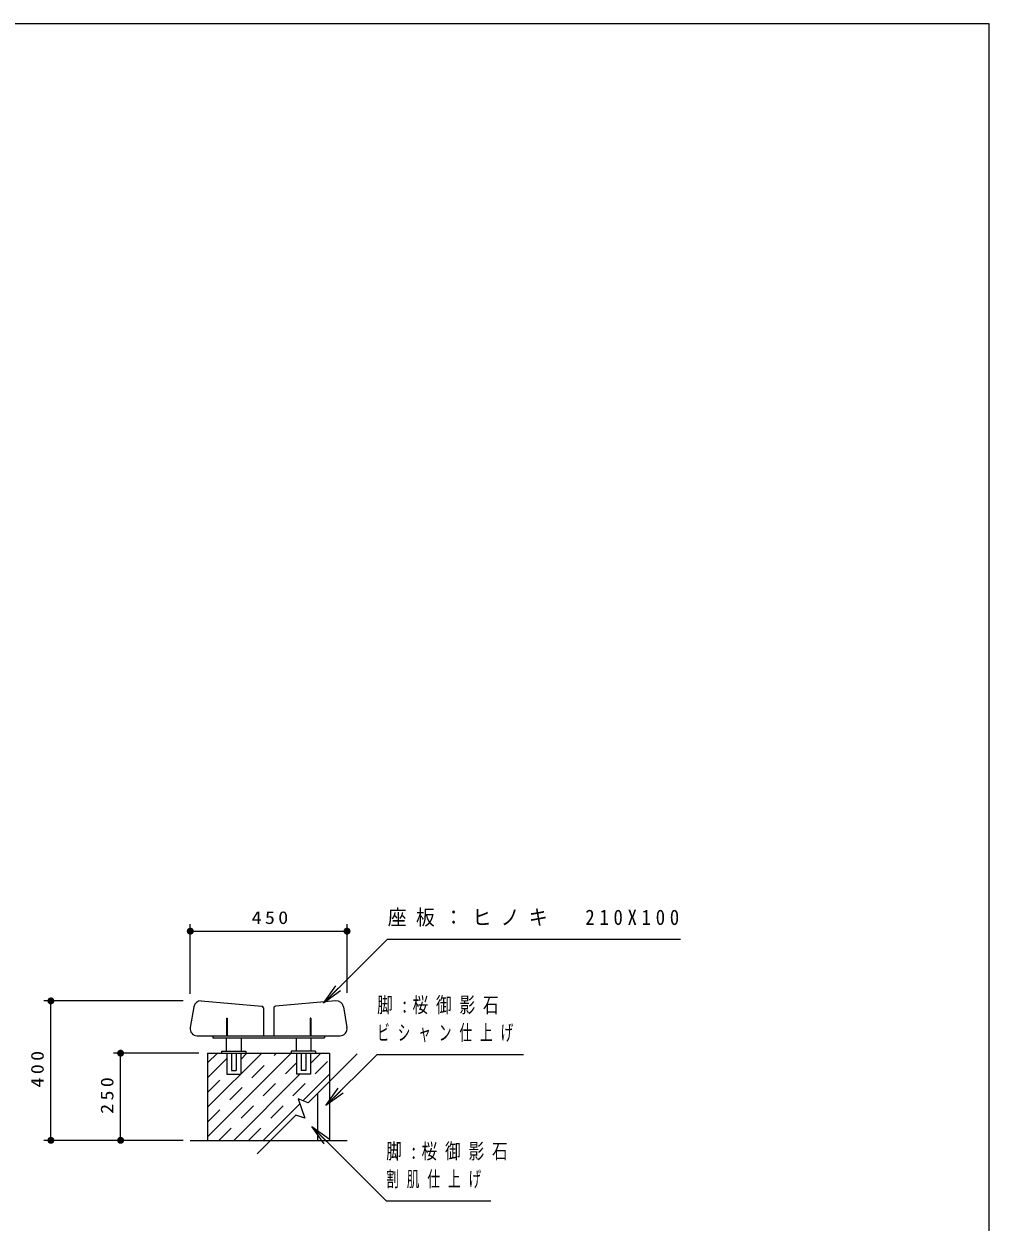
# Model space of a CAD drawing. Units: millimetres on the paper, scale 1:20. Extents: x -365 to 12, y -47 to 257.
# Drawn here: x -138.5 to 0, y 85.2 to 257 of the extents above; entities that cross this region are included whole.
import ezdxf

# ---------------------------------------------------------------- set-up
doc = ezdxf.new("R2010")
doc.units = ezdxf.units.MM
doc.linetypes.add('USER1', pattern=[4.5, 2.5, -2])
doc.layers.add('LY_1', color=3, linetype='Continuous', lineweight=25)
doc.layers.add('LY_2', color=7, linetype='Continuous', lineweight=13)
doc.styles.add('ＭＳ ゴシック', font='')
doc.styles.get('ＭＳ ゴシック').set_extended_font_data('MS Gothic')

# ---------------------------------------------------------------- blocks, each defined once
blk = doc.blocks.new('filled_dot')
at = {"color": 0, "linetype": 'Continuous', "lineweight": -2, "const_width": 1.25}
blk.add_lwpolyline([(-0.625, 0, 1), (0.625, 0, 1)], format="xyb", close=True, dxfattribs=at)

msp = doc.modelspace()

# ---------------------------------------------------------------- linework, layer by layer
at = {"layer": 'LY_1', "color": 7, "lineweight": 13}
for p, q in [((-114.589, 117.875), (-114.589, 127.878)), ((-92.103, 118.011), (-92.103, 127.878)), ((-114.589, 126.878), (-92.103, 126.878)), ((-95.499, 116.56), (-93.732, 119.035)), ((-95.499, 116.56), (-93.378, 118.681)), ((-115.589, 116.875), (-135.589, 116.875)), ((-134.589, 96.878), (-134.589, 116.875)), ((-93.025, 118.328), (-95.499, 116.56)), ((-113.353, 109.378), (-125.589, 109.378)), ((-124.589, 96.878), (-124.589, 109.378)), ((-95.121, 101.864), (-93.353, 104.339)), ((-95.121, 101.864), (-93, 103.986)), ((-92.646, 103.632), (-95.121, 101.864)), ((-95.394, 96.382), (-97.162, 98.857)), ((-97.162, 98.857), (-94.687, 97.089)), ((-97.162, 98.857), (-95.041, 96.735)), ((-115.603, 96.878), (-135.589, 96.878))]:
    msp.add_line(p, q, dxfattribs=at)
at = {"layer": 'LY_1'}
for p, q in [((-113.017, 116.875), (-104.331, 116.127)), ((-93.688, 116.875), (-102.374, 116.127)), ((-114.089, 116.043), (-114.589, 113.043)), ((-104.103, 115.878), (-104.103, 111.878)), ((-102.603, 115.878), (-102.603, 111.878)), ((-92.616, 116.043), (-92.116, 113.043)), ((-109.403, 114.378), (-109.303, 114.378)), ((-109.403, 114.378), (-109.403, 111.878)), ((-109.303, 114.378), (-109.303, 111.878)), ((-97.303, 114.378), (-97.403, 114.378)), ((-97.403, 114.378), (-97.403, 111.878)), ((-97.303, 114.378), (-97.303, 111.878)), ((-113.603, 111.878), (-93.103, 111.878)), ((-111.353, 111.878), (-111.353, 111.578)), ((-104.103, 111.878), (-102.603, 111.878)), ((-95.353, 111.878), (-95.353, 111.578)), ((-111.353, 111.578), (-95.353, 111.578)), ((-109.42, 111.578), (-109.42, 109.678)), ((-107.285, 111.578), (-107.285, 109.678)), ((-99.42, 111.578), (-99.42, 109.678)), ((-97.285, 111.578), (-97.285, 109.678)), ((-112.103, 109.378), (-112.103, 96.878)), ((-112.103, 101.615), (-104.339, 109.378)), ((-112.103, 97.372), (-100.097, 109.378)), ((-112.103, 109.378), (-94.603, 109.378)), ((-112.102, 105.858), (-109.353, 108.608)), ((-110.103, 109.678), (-106.603, 109.678)), ((-110.103, 109.678), (-110.103, 109.378)), ((-109.353, 109.378), (-109.353, 106.378)), ((-108.678, 109.378), (-108.678, 106.878)), ((-108.028, 109.378), (-108.028, 106.878)), ((-107.353, 109.378), (-107.353, 106.378)), ((-106.603, 109.678), (-106.603, 109.378)), ((-96.603, 109.678), (-100.103, 109.678)), ((-100.103, 109.678), (-100.103, 109.378)), ((-99.353, 109.378), (-99.353, 106.378)), ((-98.678, 109.378), (-98.678, 106.878)), ((-98.028, 109.378), (-98.028, 106.878)), ((-97.689, 102.235), (-90.65, 109.274)), ((-97.353, 107.88), (-95.854, 109.378)), ((-97.353, 109.378), (-97.353, 106.378)), ((-96.603, 109.678), (-96.603, 109.378)), ((-94.603, 109.378), (-94.603, 96.878)), ((-108.678, 106.878), (-108.028, 106.878)), ((-98.028, 106.878), (-98.678, 106.878)), ((-109.353, 106.378), (-107.353, 106.378)), ((-108.354, 96.878), (-98.854, 106.378)), ((-97.353, 106.378), (-99.353, 106.378)), ((-98.435, 102.555), (-94.603, 106.387)), ((-96.353, 103.571), (-96.353, 96.878)), ((-104.111, 96.878), (-98.855, 102.135)), ((-99.094, 102.837), (-98.149, 100.062)), ((-97.689, 102.235), (-99.094, 102.837)), ((-104.999, 94.924), (-99.452, 100.471)), ((-98.149, 100.062), (-99.452, 100.471)), ((-114.603, 96.878), (-92.103, 96.878))]:
    msp.add_line(p, q, dxfattribs=at)
at = {"layer": 'LY_1', "linetype": 'USER1'}
for p, q in [((-112.103, 107.979), (-110.703, 109.378)), ((-112.102, 99.494), (-102.218, 109.378)), ((-107.353, 108.486), (-106.461, 109.378)), ((-106.233, 96.878), (-94.602, 108.508)), ((-110.475, 96.878), (-99.353, 108.001)), ((-112.103, 103.736), (-109.353, 106.486))]:
    msp.add_line(p, q, dxfattribs=at)
at = {"layer": 'LY_1', "color": 7, "lineweight": 13}
for points in [[(-95.499, 116.56), (-86.307, 125.752), (-44.262, 125.752)], [(-95.121, 101.864), (-87.801, 109.184), (-66.779, 109.184)], [(-97.162, 98.857), (-86.51, 88.204), (-71.477, 88.204)]]:
    msp.add_lwpolyline(points, dxfattribs=at)
at = {"layer": 'LY_1'}
for centre, radius, start, end in [((-113.103, 115.878), 1, 85.0828, 170.53769), ((-93.603, 115.878), 1, 9.46227, 94.91716), ((-104.353, 115.878), 0.25, 0, 85.08244), ((-102.353, 115.878), 0.25, 94.91752, 179.99996), ((-113.603, 112.878), 1, 170.53769, 270), ((-93.103, 112.878), 1, 269.99996, 9.46227)]:
    msp.add_arc(centre, radius, start, end, dxfattribs=at)
at = {"layer": 'LY_2', "color": 20, "lineweight": 25}
for p, q in [((0, 257), (-365, 257)), ((0, 0), (0, 257))]:
    msp.add_line(p, q, dxfattribs=at)

# ---------------------------------------------------------------- block references
at = {"layer": 'LY_1', "color": 7, "lineweight": 13, "xscale": 0.4, "yscale": 0.4}
msp.add_blockref('filled_dot', (-114.589, 126.878), dxfattribs=at)
for p, rotation in [((-92.103, 126.878), 180), ((-134.589, 116.875), 270), ((-124.589, 109.378), 270), ((-134.589, 96.878), 90), ((-124.589, 96.878), 90)]:
    msp.add_blockref('filled_dot', p, dxfattribs=dict(at, rotation=rotation))

# ---------------------------------------------------------------- texts
at = {"layer": 'LY_1', "color": 7, "style": 'ＭＳ ゴシック'}
for s, insert, char_height, attachment_point in [('\\T1.33;\\W1.15;450', (-102.93, 127.878), 1.833, 8), ('\\T1.5;\\W0.9;座板：ヒノキ\u3000210X100', (-86.263, 128.752), 2.199, 4), ('\\T1.5;\\W0.75;脚:桜御影石', (-87.779, 116.184), 2.199, 4), ('\\T1.64;\\W0.6;ビシャン仕上げ', (-87.779, 112.184), 2.199, 4), ('\\T1.5;\\W0.75;脚:桜御影石', (-86.477, 95.204), 2.199, 4), ('\\T1.64;\\W0.6;割肌仕上げ', (-86.477, 91.204), 2.199, 4)]:
    msp.add_mtext(s, dxfattribs=dict(at, insert=insert, char_height=char_height, attachment_point=attachment_point))
at = {"layer": 'LY_1', "color": 7, "char_height": 1.833, "attachment_point": 8, "rotation": 90, "style": 'ＭＳ ゴシック'}
for s, insert in [('\\T1.33;\\W1.15;400', (-135.589, 107.318)), ('\\T1.33;\\W1.15;250', (-125.589, 103.543))]:
    msp.add_mtext(s, dxfattribs=dict(at, insert=insert))

doc.saveas('drawing.dxf')
